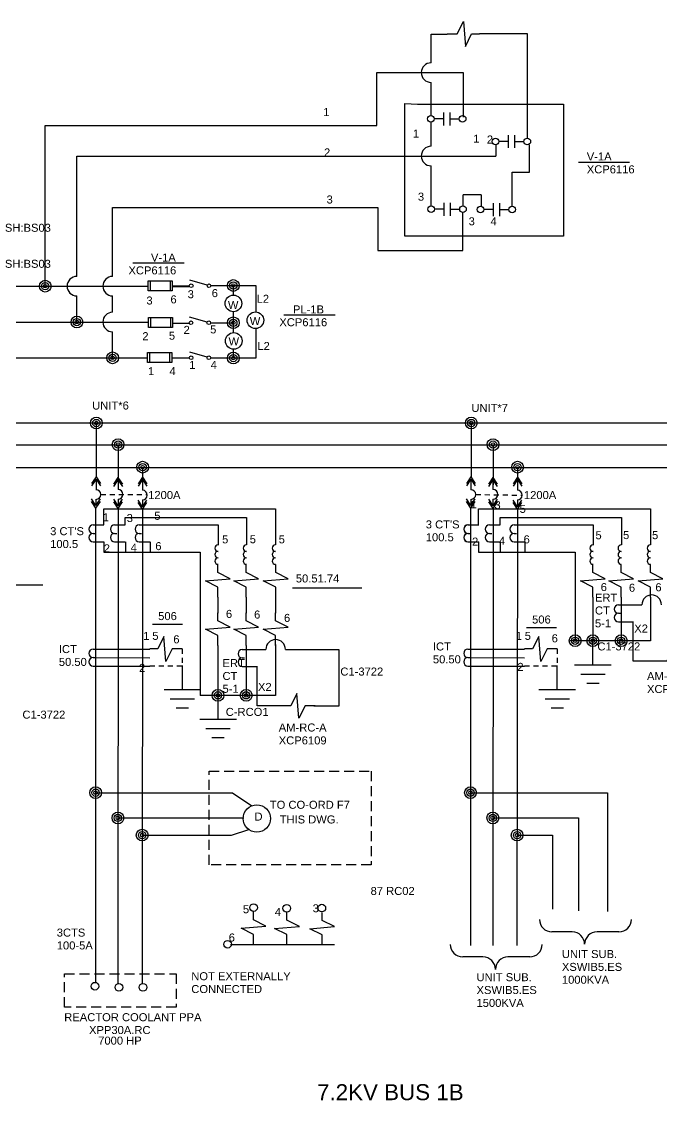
# Model space of a CAD drawing. Header units: millimetres. Extents: x 1 to 122, y 23 to 123.
# Drawn here: x 54.11 to 70.11, y 82.18 to 109.13 of the extents above; entities that cross this region are included whole.
import ezdxf
from ezdxf.enums import TextEntityAlignment as Align

# ---------------------------------------------------------------- set-up
doc = ezdxf.new("R2010")
doc.units = ezdxf.units.MM
doc.header["$MEASUREMENT"] = 0
doc.linetypes.add('HIDDEN', pattern=[0.375, 0.25, -0.125])
doc.linetypes.add('HIDDEN2', pattern=[0.1875, 0.125, -0.0625])
doc.layers.add('SYMS', color=7, linetype='Continuous')
doc.layers.add('WIRES', color=7, linetype='Continuous')
doc.styles.get("Standard").update_dxf_attribs({"font": 'arial.ttf'})
doc.styles.add('WD', font='romans.shx')

# ---------------------------------------------------------------- blocks, each defined once
blk = doc.blocks.new('WDDOT')
for radius in [0.03, 0.0187, 0.00929]:
    blk.add_circle((0, 0), radius)
blk = doc.blocks.new('htfjyhf')
for q in [(187.763, 220.325), (187.763, 220.2)]:
    blk.add_line((187.857, 220.262), q)
blk = doc.blocks.new('uycuy')
at = {"xscale": 0.3609041116214939, "yscale": 0.3609041116214939, "zscale": 0.3609041116214939}
for p in [(120.0938, 140.7292), (120.1061, 140.7292)]:
    blk.add_blockref('htfjyhf', p, dxfattribs=at)
blk = doc.blocks.new('hntvrh65')
for p, q in [((188.593, 219.765), (188.593, 219.453)), ((188.843, 219.765), (188.843, 219.702)), ((189.093, 219.765), (189.093, 219.453))]:
    blk.add_line(p, q)
for centre in [(188.718, 219.765), (188.968, 219.765)]:
    blk.add_arc(centre, 0.125, 0, 180)
blk = doc.blocks.new('jcyurt')
for centre in [(192.433, 220.067), (192.433, 219.969), (192.433, 219.871)]:
    blk.add_arc(centre, 0.0492, 270, 90)
blk = doc.blocks.new('htnvrj')
for p, q in [((189.0661, 220.992), (189.113, 221.0858)), ((189.113, 221.0858), (189.1286, 220.8983)), ((188.9899, 220.992), (189.0661, 220.992)), ((189.1286, 220.8983), (189.1755, 220.992)), ((189.1755, 220.992), (189.2361, 220.992))]:
    blk.add_line(p, q)
blk = doc.blocks.new('HGND2')
for p, q in [((0.125, 0.09375), (0.125, -0.09375)), ((0.171875, 0.0625), (0.171875, -0.0625)), ((0.125, 0), (0, 0)), ((0.21875, 0.03125), (0.21875, -0.03125))]:
    blk.add_line(p, q)
at = {"style": 'WD', "width": 0.8}
for tag, p in [('INST', (0.25, 0.3125)), ('LOC', (0.25, 0.15625)), ('TAG1', (0.25, 0)), ('DESC1', (0.25, -0.15625)), ('DESC2', (0.25, -0.3125))]:
    blk.add_attdef(tag, text='', height=0.125, dxfattribs=at).set_placement(p, align=Align.MIDDLE_LEFT)
at = {"style": 'WD', "flags": 1}
for tag in ['ASSYCODE', 'CAT', 'X4TERM01', 'MFG', 'FAMILY']:
    blk.add_attdef(tag, (0, 0), '', height=0.01, dxfattribs=at)
blk = doc.blocks.new('HT0_02')
blk.add_circle((0, 0), 0.0699)
at = {"style": 'WD', "flags": 1}
for tag, p in [('X2TERM01', (0, 0.0699)), ('X4TERM01', (-0.0699, 0)), ('X1TERM01', (0.0699, 0)), ('X8TERM01', (0, -0.0699))]:
    blk.add_attdef(tag, p, '', height=0.01, dxfattribs=at)
blk = doc.blocks.new('HFU0')
for p, q in [((-0.188, -0.078), (-0.188, 0.078)), ((-0.188, 0.078), (0.188, 0.078)), ((-0.156, 0.078), (-0.156, -0.078)), ((0.156, 0.078), (0.156, -0.078)), ((0.188, 0.078), (0.188, -0.078)), ((0.188, -0.078), (-0.188, -0.078))]:
    blk.add_line(p, q)
at = {"style": 'WD', "width": 0.7}
for tag, p in [('INST', (0, 0.328)), ('LOC', (0, 0.172)), ('DESC1', (0.007, -0.262)), ('DESC2', (0.007, -0.419)), ('DESC3', (0, -0.578))]:
    blk.add_attdef(tag, text='', height=0.125, dxfattribs=at).set_placement(p, align=Align.CENTER)
at = {"style": 'WD', "flags": 1}
for tag, p in [('X4TERM01', (-0.188, 0)), ('X1TERM02', (0.188, 0))]:
    blk.add_attdef(tag, p, '', height=0.01, dxfattribs=at)
at = {"style": 'WD', "width": 0.7}
blk.add_attdef('RATING1', text='', height=0.0938, dxfattribs=at).set_placement((0, 0), align=Align.MIDDLE_CENTER)
at = {"linetype": 'Continuous', "style": 'WD', "flags": 9}
for tag, p in [('ASSYCODE', (0.156, 0.118)), ('MFG', (0.156, 0.083)), ('CAT', (0.156, 0.102))]:
    blk.add_attdef(tag, text='', height=0.01, dxfattribs=at).set_placement(p, align=Align.CENTER)
at = {"linetype": 'Continuous', "style": 'WD', "width": 0.7, "flags": 8}
blk.add_attdef('TERM01', text='', height=0.1, dxfattribs=at).set_placement((-0.25, -0.016), align=Align.TOP_RIGHT)
blk.add_attdef('TERM02', text='', height=0.1, dxfattribs=at).set_placement((0.25, -0.016), align=Align.TOP_LEFT)
blk = doc.blocks.new('hxgrehtr')
at = {"linetype": 'Continuous'}
blk.add_line((194.187, 221.538), (194.49, 221.451), dxfattribs=at)
for centre in [(194.156, 221.548), (194.467, 221.548)]:
    blk.add_circle(centre, 0.0322)
blk = doc.blocks.new('jcytrkyu')
for p, q in [((195.929, 222.258), (195.929, 222.133)), ((195.99, 222.258), (195.99, 222.133)), ((195.929, 222.196), (195.835, 222.196)), ((195.991, 222.196), (196.085, 222.196))]:
    blk.add_line(p, q)
for centre in [(195.805, 222.196), (196.115, 222.196)]:
    blk.add_circle(centre, 0.0322)

msp = doc.modelspace()

# ---------------------------------------------------------------- linework, layer by layer
at = {"linetype": 'Continuous'}
for p, q in [((63.69, 103.767), (63.69, 107.081)), ((63.69, 107.081), (64.006, 107.066)), ((64.006, 107.066), (67.653, 107.066)), ((67.653, 107.066), (67.653, 103.767)), ((67.653, 103.767), (63.69, 103.767))]:
    msp.add_line(p, q, dxfattribs=at)
for p, q in [((68.028, 105.617), (69.311, 105.617)), ((63.017, 103.408), (65.141, 103.408)), ((58.177, 103.092), (56.894, 103.092)), ((61.949, 101.797), (60.667, 101.797)), ((52.912, 95.055), (54.644, 95.055)), ((60.884, 94.981), (62.616, 94.981)), ((57.382, 94.075), (58.137, 94.075)), ((66.729, 93.989), (67.484, 93.989)), ((56.163, 93.453), (57.313, 93.453)), ((65.535, 93.453), (66.685, 93.453)), ((55.897, 93.24), (57.313, 93.233)), ((56.163, 93.026), (57.313, 93.026)), ((65.269, 93.24), (66.685, 93.233)), ((65.535, 93.026), (66.685, 93.026)), ((59.384, 89.865), (59.87, 89.54)), ((58.759, 89.234), (59.663, 89.234)), ((59.359, 88.805), (59.788, 88.947)), ((67.874, 86.388), (67.367, 86.388)), ((69.043, 86.388), (68.497, 86.388)), ((65.644, 85.762), (65.137, 85.762)), ((66.813, 85.762), (66.267, 85.762))]:
    msp.add_line(p, q)
at = {"linetype": 'HIDDEN2'}
for p, q in [((56.09, 97.314), (57.252, 97.314)), ((65.462, 97.314), (66.625, 97.297))]:
    msp.add_line(p, q, dxfattribs=at)
at = {"linetype": 'HIDDEN'}
for points in [[(58.799, 90.401), (62.853, 90.401), (62.853, 88.06), (58.799, 88.06)], [(55.182, 85.342), (57.972, 85.342), (57.972, 84.504), (55.182, 84.504)]]:
    msp.add_lwpolyline(points, close=True, dxfattribs=at)
for centre, radius, start, end in [((55.97, 97.314), 0.121, 270, 90), ((56.522, 97.318), 0.121, 270, 90), ((57.132, 97.299), 0.121, 270, 90), ((65.342, 97.314), 0.121, 270, 90), ((65.894, 97.318), 0.121, 270, 90), ((66.504, 97.299), 0.121, 270, 90), ((67.367, 86.699), 0.311, 180, 270), ((69.043, 86.699), 0.311, 270, 0), ((67.874, 86.077), 0.311, 0, 90), ((68.497, 86.077), 0.311, 90, 180), ((65.137, 86.074), 0.311, 180, 270), ((66.813, 86.074), 0.311, 270, 0), ((65.644, 85.451), 0.311, 0, 90), ((66.267, 85.451), 0.311, 90, 180)]:
    msp.add_arc(centre, radius, start, end)
at = {"layer": 'WIRES', "linetype": 'Continuous'}
for p, q in [((64.347, 108.099), (64.347, 108.817)), ((64.347, 108.817), (64.748, 108.817)), ((66.753, 108.824), (65.561, 108.819)), ((66.753, 106.215), (66.753, 108.824)), ((62.994, 106.537), (62.994, 107.855)), ((62.994, 107.855), (65.153, 107.855)), ((65.153, 107.855), (65.153, 106.742)), ((64.347, 106.779), (64.347, 107.61)), ((54.702, 102.519), (54.702, 106.537)), ((54.702, 106.537), (62.994, 106.537)), ((64.347, 106.014), (64.347, 106.628)), ((65.964, 106.05), (65.964, 105.77)), ((66.808, 105.364), (66.808, 106.046)), ((55.493, 102.763), (55.493, 105.77)), ((55.493, 105.77), (65.964, 105.77)), ((64.347, 104.522), (64.347, 105.526)), ((66.377, 104.514), (66.377, 105.364)), ((66.377, 105.364), (66.808, 105.364)), ((65.145, 104.522), (65.145, 104.798)), ((65.596, 104.798), (65.145, 104.798)), ((65.596, 104.798), (65.596, 104.513)), ((56.386, 102.763), (56.386, 104.488)), ((56.386, 104.488), (63.017, 104.488)), ((63.017, 104.488), (63.017, 103.408)), ((65.141, 103.408), (65.141, 104.372)), ((44.847, 102.519), (57.269, 102.519)), ((57.869, 102.507), (58.299, 102.507)), ((57.872, 102.507), (57.872, 102.507)), ((57.874, 102.528), (58.304, 102.528)), ((57.877, 102.528), (57.877, 102.528)), ((58.841, 102.536), (59.964, 102.536)), ((59.403, 102.536), (59.403, 102.295)), ((59.964, 102.536), (59.964, 101.875)), ((55.493, 101.622), (55.493, 102.274)), ((56.386, 101.867), (56.386, 102.274)), ((59.403, 101.881), (59.403, 101.358)), ((42.762, 101.622), (57.269, 101.622)), ((56.386, 100.729), (56.386, 101.378)), ((57.874, 101.598), (58.304, 101.598)), ((58.836, 101.604), (59.403, 101.604)), ((59.964, 101.461), (59.964, 100.723)), ((59.403, 100.944), (59.403, 100.723)), ((44.883, 100.729), (57.251, 100.729)), ((57.874, 100.727), (58.304, 100.727)), ((59.964, 100.723), (58.843, 100.723)), ((66.509, 97.997), (66.509, 97.689)), ((67.949, 95.876), (67.949, 93.661)), ((69.29, 94.134), (69.4, 94.134)), ((69.833, 93.661), (67.82, 93.661)), ((68.756, 89.865), (68.756, 86.897)), ((68.03, 89.234), (68.03, 86.915)), ((67.381, 88.805), (67.381, 86.959)), ((59.335, 86.075), (61.934, 86.075))]:
    msp.add_line(p, q, dxfattribs=at)
at = {"layer": 'WIRES'}
for p, q in [((36.905, 99.105), (113.85, 99.105)), ((55.979, 99.1), (55.979, 97.752)), ((65.351, 99.1), (65.351, 97.752)), ((36.336, 98.558), (113.697, 98.558)), ((56.523, 98.561), (56.523, 97.554)), ((65.895, 98.561), (65.895, 97.554)), ((35.869, 97.988), (113.658, 97.988)), ((57.137, 97.997), (57.137, 97.42)), ((55.971, 97.699), (55.971, 97.433)), ((56.521, 97.676), (56.521, 97.437)), ((57.132, 97.689), (57.132, 97.419)), ((65.343, 97.699), (65.343, 97.433)), ((65.893, 97.676), (65.893, 97.437)), ((66.504, 97.689), (66.504, 97.419)), ((55.969, 97.194), (55.969, 97.042)), ((56.522, 97.197), (56.522, 97.035)), ((57.133, 97.179), (57.133, 97.014)), ((65.34, 97.194), (65.34, 97.042)), ((65.894, 97.197), (65.894, 97.035)), ((66.505, 97.179), (66.505, 97.014)), ((55.961, 96.981), (55.961, 85.133)), ((56.163, 96.556), (56.163, 96.957)), ((56.163, 96.957), (60.458, 96.957)), ((56.524, 96.968), (56.515, 85.095)), ((57.134, 96.949), (57.121, 85.085)), ((60.458, 96.957), (60.457, 96.056)), ((65.332, 96.981), (65.332, 86.051)), ((65.535, 96.556), (65.535, 96.957)), ((65.535, 96.957), (69.83, 96.957)), ((65.896, 96.968), (65.887, 86.051)), ((66.506, 96.949), (66.494, 86.051)), ((69.83, 96.957), (69.829, 96.056)), ((56.703, 96.556), (56.703, 96.739)), ((56.703, 96.739), (59.734, 96.739)), ((57.318, 96.556), (59.024, 96.556)), ((59.024, 96.556), (59.024, 96.052)), ((59.734, 96.739), (59.734, 96.056)), ((66.074, 96.556), (66.074, 96.739)), ((66.074, 96.739), (69.106, 96.739)), ((66.69, 96.556), (68.396, 96.556)), ((68.396, 96.556), (68.396, 96.052)), ((69.106, 96.739), (69.106, 96.056)), ((56.163, 96.13), (56.163, 95.876)), ((56.706, 96.13), (56.706, 95.876)), ((57.323, 96.13), (57.323, 95.876)), ((65.535, 96.13), (65.535, 95.876)), ((66.078, 96.13), (66.078, 95.876)), ((66.694, 96.13), (66.694, 95.876)), ((56.163, 95.876), (58.577, 95.876)), ((58.577, 95.876), (58.577, 92.297)), ((65.535, 95.876), (67.949, 95.876)), ((59.019, 94.751), (59.019, 94.352)), ((59.727, 94.751), (59.727, 94.352)), ((60.461, 94.751), (60.461, 94.352)), ((68.39, 94.751), (68.39, 93.661)), ((69.099, 94.751), (69.099, 93.661)), ((69.833, 94.751), (69.833, 93.661)), ((69.293, 94.56), (69.616, 94.56)), ((69.4, 93.149), (69.4, 94.145)), ((59.019, 93.544), (59.019, 92.297)), ((59.725, 93.544), (59.725, 92.297)), ((60.461, 93.567), (60.461, 92.297)), ((59.894, 93.444), (60.217, 93.444)), ((60.706, 93.444), (62.04, 93.444)), ((62.04, 93.444), (62.04, 92.03)), ((59.833, 93.018), (60, 93.018)), ((60, 92.033), (60, 93.029)), ((70.037, 93.149), (69.4, 93.149)), ((60.461, 92.297), (58.577, 92.297)), ((60.638, 92.033), (60, 92.033)), ((62.04, 92.03), (61.413, 92.03)), ((55.961, 89.865), (59.384, 89.865)), ((65.332, 89.865), (68.756, 89.865)), ((56.518, 89.234), (58.759, 89.234)), ((65.89, 89.234), (68.03, 89.234)), ((57.125, 88.805), (59.359, 88.805)), ((66.497, 88.805), (67.381, 88.805))]:
    msp.add_line(p, q, dxfattribs=at)
at = {"layer": 'WIRES', "linetype": 'HIDDEN2'}
for p, q in [((58.127, 93.455), (58.127, 93.037)), ((67.498, 93.455), (67.498, 93.037)), ((57.313, 93.037), (58.127, 93.037)), ((66.685, 93.037), (67.498, 93.037))]:
    msp.add_line(p, q, dxfattribs=at)
at = {"layer": 'WIRES', "linetype": 'Continuous'}
for centre in [(64.347, 107.855), (64.347, 105.77), (55.493, 102.519), (56.386, 102.519), (56.386, 101.622)]:
    msp.add_arc(centre, 0.244, 90, 270, dxfattribs=at)
at = {"layer": 'WIRES'}
for centre in [(69.861, 94.56), (60.461, 93.444)]:
    msp.add_arc(centre, 0.244, 0, 180, dxfattribs=at)

# ---------------------------------------------------------------- block references
at = {"xscale": 3.305987744164149, "yscale": 3.305987744164149, "zscale": 3.305987744164149}
msp.add_blockref('htnvrj', (-560.051, -621.778), dxfattribs=at)
at = {"linetype": 'Continuous', "xscale": 2.570207904127459, "yscale": 2.570207904127459, "zscale": 2.570207904127459}
for p in [(-438.921, -464.392), (-437.304, -464.956), (-438.912, -466.649), (-437.68, -466.658)]:
    msp.add_blockref('jcytrkyu', p, dxfattribs=at)
at = {"linetype": 'Continuous', "xscale": 1.431564495131724, "yscale": 1.431564495131724, "zscale": 1.431564495131724, "rotation": 180}
for p in [(336.742, 419.691), (336.742, 419.691), (336.737, 418.765), (336.74, 417.89)]:
    msp.add_blockref('hxgrehtr', p, dxfattribs=at)
for name, p, xscale, yscale, zscale, rotation in [('uycuy', (1132.612, -820.883), 4.888874362020808, 4.888874362020808, 4.888874362020808, 90), ('uycuy', (1133.161, -820.9), 4.888874362020808, 4.888874362020808, 4.888874362020808, 90), ('uycuy', (1133.775, -820.892), 4.888874362020808, 4.888874362020808, 4.888874362020808, 90), ('uycuy', (1141.984, -820.883), 4.888874362020808, 4.888874362020808, 4.888874362020808, 90), ('uycuy', (1142.533, -820.9), 4.888874362020808, 4.888874362020808, 4.888874362020808, 90), ('uycuy', (1143.147, -820.892), 4.888874362020808, 4.888874362020808, 4.888874362020808, 90), ('uycuy', (-1020.671, 1015.618), 4.888874362020808, 4.888874362020808, 4.888874362020808, 270), ('uycuy', (-1020.117, 1015.609), 4.888874362020808, 4.888874362020808, 4.888874362020808, 270), ('uycuy', (-1019.507, 1015.59), 4.888874362020808, 4.888874362020808, 4.888874362020808, 270), ('uycuy', (-1011.3, 1015.618), 4.888874362020808, 4.888874362020808, 4.888874362020808, 270), ('uycuy', (-1010.745, 1015.609), 4.888874362020808, 4.888874362020808, 4.888874362020808, 270), ('uycuy', (-1010.136, 1015.59), 4.888874362020808, 4.888874362020808, 4.888874362020808, 270), ('hntvrh65', (243.026, -64.456), 0.8514948915127982, 0.8514948915127982, 0.8514948915127982, 89.99999999999999), ('hntvrh65', (243.03, -64.456), 0.8514948915127982, 0.8514948915127982, 0.8514948915127982, 89.99999999999999), ('hntvrh65', (243.566, -64.456), 0.8514948915127982, 0.8514948915127982, 0.8514948915127982, 89.99999999999999), ('hntvrh65', (244.182, -64.456), 0.8514948915127982, 0.8514948915127982, 0.8514948915127982, 89.99999999999999), ('hntvrh65', (252.398, -64.456), 0.8514948915127982, 0.8514948915127982, 0.8514948915127982, 89.99999999999999), ('hntvrh65', (252.401, -64.456), 0.8514948915127982, 0.8514948915127982, 0.8514948915127982, 89.99999999999999), ('hntvrh65', (252.938, -64.456), 0.8514948915127982, 0.8514948915127982, 0.8514948915127982, 89.99999999999999), ('hntvrh65', (253.554, -64.456), 0.8514948915127982, 0.8514948915127982, 0.8514948915127982, 89.99999999999999), ('jcyurt', (375.628, 457.721), 1.645269508387359, 1.645269508387359, 1.645269508387359, 180), ('jcyurt', (376.334, 457.721), 1.645269508387359, 1.645269508387359, 1.645269508387359, 180), ('jcyurt', (377.062, 457.721), 1.645269508387359, 1.645269508387359, 1.645269508387359, 180), ('jcyurt', (385, 457.721), 1.645269508387359, 1.645269508387359, 1.645269508387359, 180), ('jcyurt', (385.706, 457.721), 1.645269508387359, 1.645269508387359, 1.645269508387359, 180), ('jcyurt', (386.433, 457.721), 1.645269508387359, 1.645269508387359, 1.645269508387359, 180), ('htnvrj', (789.615, -530.047), 3.305987744164149, 3.305987744164149, 3.305987744164149, 90), ('htnvrj', (790.324, -530.047), 3.305987744164149, 3.305987744164149, 3.305987744164149, 90), ('htnvrj', (791.059, -530.047), 3.305987744164149, 3.305987744164149, 3.305987744164149, 90), ('htnvrj', (798.987, -530.047), 3.305987744164149, 3.305987744164149, 3.305987744164149, 90), ('htnvrj', (799.696, -530.047), 3.305987744164149, 3.305987744164149, 3.305987744164149, 90), ('htnvrj', (800.431, -530.047), 3.305987744164149, 3.305987744164149, 3.305987744164149, 90), ('htnvrj', (789.615, -531.255), 3.305987744164149, 3.305987744164149, 3.305987744164149, 90), ('htnvrj', (790.323, -531.255), 3.305987744164149, 3.305987744164149, 3.305987744164149, 90), ('htnvrj', (791.058, -531.255), 3.305987744164149, 3.305987744164149, 3.305987744164149, 90), ('hntvrh65', (256.157, -66.452), 0.8514948915127982, 0.8514948915127982, 0.8514948915127982, 89.99999999999999), ('htnvrj', (682.925, 824.052), 3.305987744164149, 3.305987744164149, 3.305987744164149, 180), ('htnvrj', (692.297, 824.052), 3.305987744164149, 3.305987744164149, 3.305987744164149, 180), ('hntvrh65', (243.026, -67.559), 0.8514948915127982, 0.8514948915127982, 0.8514948915127982, 89.99999999999999), ('hntvrh65', (246.757, -67.568), 0.8514948915127982, 0.8514948915127982, 0.8514948915127982, 89.99999999999999), ('hntvrh65', (252.398, -67.559), 0.8514948915127982, 0.8514948915127982, 0.8514948915127982, 89.99999999999999), ('htnvrj', (695.65, 823.745), 3.305987744164149, 3.305987744164149, 3.305987744164149, 180), ('htnvrj', (686.25, 822.63), 3.305987744164149, 3.305987744164149, 3.305987744164149, 180), ('htnvrj', (790.505, -538.725), 3.305987744164149, 3.305987744164149, 3.305987744164149, 90), ('htnvrj', (791.342, -538.732), 3.305987744164149, 3.305987744164149, 3.305987744164149, 90), ('htnvrj', (792.219, -538.738), 3.305987744164149, 3.305987744164149, 3.305987744164149, 90)]:
    msp.add_blockref(name, p, dxfattribs=dict(xscale=xscale, yscale=yscale, zscale=zscale, rotation=rotation))
at = {"layer": 'SYMS', "linetype": 'Continuous'}
for name, p, xscale, yscale, zscale in [('WDDOT', (54.702, 102.519), 4.888874362020808, 4.888874362020808, 4.888874362020808), ('HFU0', (57.575, 102.528), 1.610319462460774, 1.610319462460774, 1.610319462460774), ('WDDOT', (59.403, 102.536), 4.888874362020808, 4.888874362020808, 4.888874362020808), ('HT0_02', (59.405, 102.088), 2.962189640538046, 2.962189640538046, 2.962189640538046), ('WDDOT', (55.493, 101.622), 4.888874362020808, 4.888874362020808, 4.888874362020808), ('HFU0', (57.582, 101.613), 1.610319462460774, 1.610319462460774, 1.610319462460774), ('WDDOT', (59.403, 101.604), 4.888874362020808, 4.888874362020808, 4.888874362020808), ('HT0_02', (59.956, 101.668), 2.962189640538046, 2.962189640538046, 2.962189640538046), ('HT0_02', (59.414, 101.151), 2.962189640538046, 2.962189640538046, 2.962189640538046), ('WDDOT', (56.386, 100.729), 4.888874362020808, 4.888874362020808, 4.888874362020808), ('HFU0', (57.56, 100.735), 1.610319462460774, 1.610319462460774, 1.610319462460774), ('WDDOT', (59.403, 100.723), 4.888874362020808, 4.888874362020808, 4.888874362020808), ('WDDOT', (67.949, 93.661), 4.888874362020808, 4.888874362020808, 4.888874362020808)]:
    msp.add_blockref(name, p, dxfattribs=dict(at, xscale=xscale, yscale=yscale, zscale=zscale))
at = {"layer": 'SYMS', "xscale": 4.888874362020808, "yscale": 4.888874362020808, "zscale": 4.888874362020808}
for name, p in [('WDDOT', (55.979, 99.1)), ('WDDOT', (65.351, 99.1)), ('WDDOT', (56.523, 98.561)), ('WDDOT', (65.895, 98.561)), ('WDDOT', (57.137, 97.997)), ('WDDOT', (66.509, 97.997)), ('WDDOT', (59.019, 92.297)), ('WDDOT', (59.725, 92.297)), ('WDDOT', (55.961, 89.865)), ('WDDOT', (65.332, 89.865)), ('HT0_02', (59.992, 89.221)), ('WDDOT', (56.518, 89.234)), ('WDDOT', (65.89, 89.234)), ('WDDOT', (57.125, 88.805)), ('WDDOT', (66.497, 88.805))]:
    msp.add_blockref(name, p, dxfattribs=at)
at = {"layer": 'SYMS', "linetype": 'HIDDEN2'}
for name, p, xscale, yscale, zscale in [('WDDOT', (68.39, 93.661), 4.888874362020808, 4.888874362020808, 4.888874362020808), ('WDDOT', (69.099, 93.661), 4.888874362020808, 4.888874362020808, 4.888874362020808), ('HT0_02', (59.91, 86.996), 1.365313447415493, 1.365313447415493, 1.365313447415493), ('HT0_02', (60.74, 86.976), 1.365313447415493, 1.365313447415493, 1.365313447415493), ('HT0_02', (61.616, 86.982), 1.365313447415493, 1.365313447415493, 1.365313447415493), ('HT0_02', (59.26, 86.079), 1.365313447415493, 1.365313447415493, 1.365313447415493), ('HT0_02', (55.943, 85.031), 1.365313447415493, 1.365313447415493, 1.365313447415493), ('HT0_02', (56.544, 85.003), 1.365313447415493, 1.365313447415493, 1.365313447415493), ('HT0_02', (57.145, 85.003), 1.365313447415493, 1.365313447415493, 1.365313447415493)]:
    msp.add_blockref(name, p, dxfattribs=dict(at, xscale=xscale, yscale=yscale, zscale=zscale))
at = {"layer": 'SYMS', "xscale": 4.888874362020808, "yscale": 4.888874362020808, "zscale": 4.888874362020808, "rotation": 270}
for p in [(68.394, 93.659), (58.13, 93.043), (67.502, 93.043), (59.021, 92.304)]:
    msp.add_blockref('HGND2', p, dxfattribs=at)

# ---------------------------------------------------------------- texts
for s, height, p in [('1', 0.2, (61.65, 106.769)), ('1', 0.2, (63.891, 106.23)), ('1', 0.2, (65.401, 106.105)), ('2', 0.2, (65.741, 106.083)), ('2', 0.2, (61.671, 105.76)), ('V-1A', 0.2, (68.239, 105.659)), ('XCP6116', 0.2, (68.239, 105.338)), ('3', 0.2, (64.017, 104.655)), ('3', 0.2, (61.734, 104.584)), ('SH:BS03', 0.2, (53.694, 103.878)), ('3', 0.2, (65.285, 104.04)), ('4', 0.2, (65.832, 104.04)), ('V-1A', 0.2, (57.344, 103.134)), ('SH:BS03', 0.2, (53.694, 102.978)), ('XCP6116', 0.2, (56.782, 102.813)), ('3', 0.2, (58.262, 102.218)), ('6', 0.2, (58.864, 102.245)), ('3', 0.2, (57.231, 102.061)), ('6', 0.2, (57.832, 102.089)), ('W', 0.2, (59.268, 101.952)), ('L2', 0.2, (59.986, 102.104)), ('PL-1B', 0.2, (60.894, 101.839)), ('W', 0.2, (59.815, 101.548)), ('XCP6116', 0.2, (60.554, 101.518)), ('2', 0.2, (57.129, 101.17)), ('5', 0.2, (57.792, 101.182)), ('2', 0.2, (58.16, 101.327)), ('5', 0.2, (58.824, 101.339)), ('W', 0.2, (59.284, 101.04)), ('L2', 0.2, (60.005, 100.925)), ('1', 0.2, (58.303, 100.453)), ('4', 0.2, (58.837, 100.453)), ('1', 0.2, (57.271, 100.296)), ('4', 0.2, (57.806, 100.296)), ('UNIT*6', 0.2, (55.875, 99.437)), ('UNIT*7', 0.2, (65.354, 99.378)), ('1200A', 0.2, (57.275, 97.201)), ('1200A', 0.2, (66.668, 97.201)), ('1', 0.2, (65.334, 96.971)), ('3', 0.2, (65.931, 96.952)), ('5', 0.2, (66.56, 96.855)), ('1', 0.2, (56.141, 96.645)), ('3', 0.2, (56.738, 96.626)), ('5', 0.2, (57.428, 96.682)), ("3 CT'S", 0.2, (54.825, 96.298)), ("3 CT'S", 0.2, (64.214, 96.467)), ('5', 0.2, (59.123, 96.094)), ('5', 0.2, (59.814, 96.097)), ('5', 0.2, (60.538, 96.095)), ('100.5', 0.2, (64.214, 96.146)), ('2', 0.2, (65.371, 96.038)), ('4', 0.2, (66.043, 96.057)), ('6', 0.2, (66.659, 96.094)), ('5', 0.2, (68.456, 96.197)), ('5', 0.2, (69.146, 96.201)), ('5', 0.2, (69.871, 96.199)), ('100.5', 0.2, (54.825, 95.977)), ('2', 0.2, (56.165, 95.869)), ('4', 0.2, (56.837, 95.888)), ('6', 0.2, (57.453, 95.925)), ('50.51.74', 0.2, (60.966, 95.117)), ('6', 0.2, (68.587, 94.902)), ('6', 0.2, (69.292, 94.885)), ('6', 0.2, (69.954, 94.897)), ('ERT', 0.2, (68.443, 94.638)), ('506', 0.2, (57.525, 94.177)), ('6', 0.2, (59.218, 94.231)), ('6', 0.2, (59.923, 94.215)), ('6', 0.2, (60.67, 94.131)), ('CT', 0.2, (68.443, 94.317)), ('506', 0.2, (66.872, 94.091)), ('5-1', 0.2, (68.443, 93.996)), ('X2', 0.2, (69.426, 93.866)), ('1', 0.2, (57.153, 93.683)), ('5', 0.2, (57.378, 93.683)), ('6', 0.2, (57.903, 93.597)), ('1', 0.2, (66.463, 93.683)), ('5', 0.2, (66.688, 93.683)), ('6', 0.2, (67.361, 93.622)), ('ICT', 0.2, (55.042, 93.353)), ('ICT', 0.2, (64.392, 93.418)), ('C1-3722', 0.2, (68.504, 93.419)), ('50.50', 0.2, (64.392, 93.097)), ('50.50', 0.2, (55.042, 93.032)), ('2', 0.2, (57.046, 92.883)), ('ERT', 0.2, (59.133, 93.003)), ('C1-3722', 0.2, (62.079, 92.791)), ('2', 0.2, (66.504, 92.908)), ('CT', 0.2, (59.133, 92.681)), ('AM-RC-A', 0.2, (69.744, 92.677)), ('5-1', 0.2, (59.133, 92.36)), ('X2', 0.2, (60.02, 92.407)), ('XCP6109', 0.2, (69.744, 92.355)), ('C1-3722', 0.2, (54.132, 91.715)), ('C-RCO1', 0.2, (59.214, 91.783)), ('AM-RC-A', 0.2, (60.539, 91.393)), ('XCP6109', 0.2, (60.539, 91.071)), ('TO CO-ORD F7', 0.2, (60.316, 89.463)), ('D', 0.2, (59.933, 89.168)), ('THIS DWG.', 0.2, (60.561, 89.096)), ('87 RC02', 0.2, (62.835, 87.31)), ('3', 0.2, (61.386, 86.877)), ('5', 0.2, (59.643, 86.853)), ('4', 0.2, (60.441, 86.787)), ('3CTS', 0.2, (54.99, 86.27)), ('6', 0.2, (59.289, 86.147)), ('100-5A', 0.2, (54.99, 85.949)), ('UNIT SUB.', 0.2, (67.617, 85.734)), ('XSWIB5.ES', 0.2, (67.617, 85.413)), ('NOT EXTERNALLY ', 0.2, (58.353, 85.18)), ('UNIT SUB.', 0.2, (65.483, 85.156)), ('1000KVA', 0.2, (67.617, 85.092)), ('CONNECTED', 0.2, (58.353, 84.859)), ('XSWIB5.ES', 0.2, (65.483, 84.835)), ('1500KVA', 0.2, (65.483, 84.513)), ('REACTOR COOLANT PPA', 0.2, (55.177, 84.156)), ('XPP30A.RC', 0.2, (55.797, 83.835)), ('7000 HP', 0.2, (56.026, 83.571)), ('7.2KV BUS 1B', 0.4, (61.496, 82.183))]:
    msp.add_text(s, height=height).set_placement(p)

doc.saveas('drawing.dxf')
